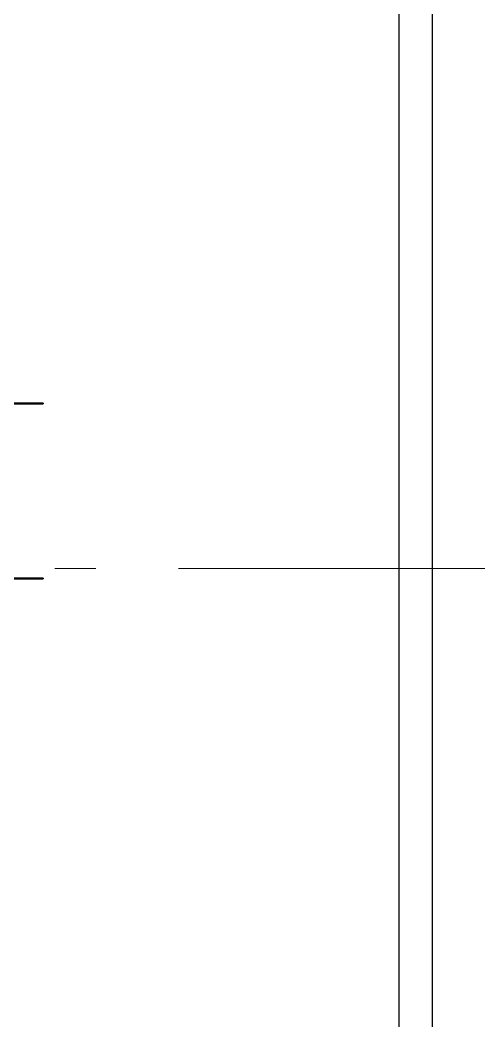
# Model space of a CAD drawing. Header units: millimetres. Extents: x -187347 to 135007, y -6415 to 292048.
# Drawn here: x -66275 to -65162, y 66956 to 69387 of the extents above; entities that cross this region are included whole.
import ezdxf

# ---------------------------------------------------------------- set-up
doc = ezdxf.new("R2010")
doc.units = ezdxf.units.MM
doc.header["$LTSCALE"] = 100
doc.linetypes.add('Z_LINE-CNTR', pattern=[17, 12, -2, 1, -2])
for name, color, linetype in [('Layout Cabinplant', 30, 'Continuous'), ('LAYOUT customer', 5, 'Continuous'), ('STEEL', 5, 'Continuous')]:
    doc.layers.add(name, color=color, linetype=linetype)
doc.layers.add('S-GRID', color=7, linetype='Continuous', lineweight=5)

# ---------------------------------------------------------------- blocks, each defined once
blk = doc.blocks.new('steel weighing')
at = {"layer": 'STEEL', "color": 7, "linetype": 'ByBlock', "ltscale": 20, "elevation": 1.7}
blk.add_lwpolyline([(852353.3, 756271.5), (852433.3, 756271.5), (852433.3, 751351.5), (852353.3, 751351.5)], close=True, dxfattribs=at)
blk = doc.blocks.new('CP hopper')
at = {"layer": 'LAYOUT customer', "linetype": 'Continuous'}
for p, q in [((-26886.6, -2335.5), (-26886.6, -2668.7)), ((-26884.6, -2668.7), (-26884.6, -2335.5)), ((-26461.6, -2335.5), (-26461.6, -2668.7)), ((-26459.6, -2668.7), (-26459.6, -2335.5)), ((-26886.6, -2668.7), (-26886.6, -2673.4)), ((-26884.6, -2673.4), (-26886.6, -2673.4)), ((-26884.6, -2673.4), (-26884.6, -2668.7)), ((-26461.6, -2668.7), (-26461.6, -2673.4)), ((-26459.6, -2673.4), (-26461.6, -2673.4)), ((-26459.6, -2673.4), (-26459.6, -2668.7))]:
    blk.add_line(p, q, dxfattribs=at)
blk = doc.blocks.new('CP_Whole bird batching')
at = {"layer": 'LAYOUT customer', "color": 0}
blk.add_blockref('CP hopper', (9917.2, -675.8), dxfattribs=at)

msp = doc.modelspace()

# ---------------------------------------------------------------- linework, layer by layer
at = {"layer": 'S-GRID', "color": 152, "linetype": 'Z_LINE-CNTR'}
msp.add_line((-89691.4, 68055), (-18064, 68055), dxfattribs=at)

# ---------------------------------------------------------------- block references
at = {"layer": 'Layout Cabinplant', "rotation": 90}
msp.add_blockref('CP_Whole bird batching', (-69568.5, 84998.9, 0), dxfattribs=at)
at = {"layer": 'STEEL', "color": 6, "linetype": 'ByBlock'}
msp.add_blockref('steel weighing', (-917708.7, -686445.9, -1.7), dxfattribs=at)

doc.saveas('drawing.dxf')
